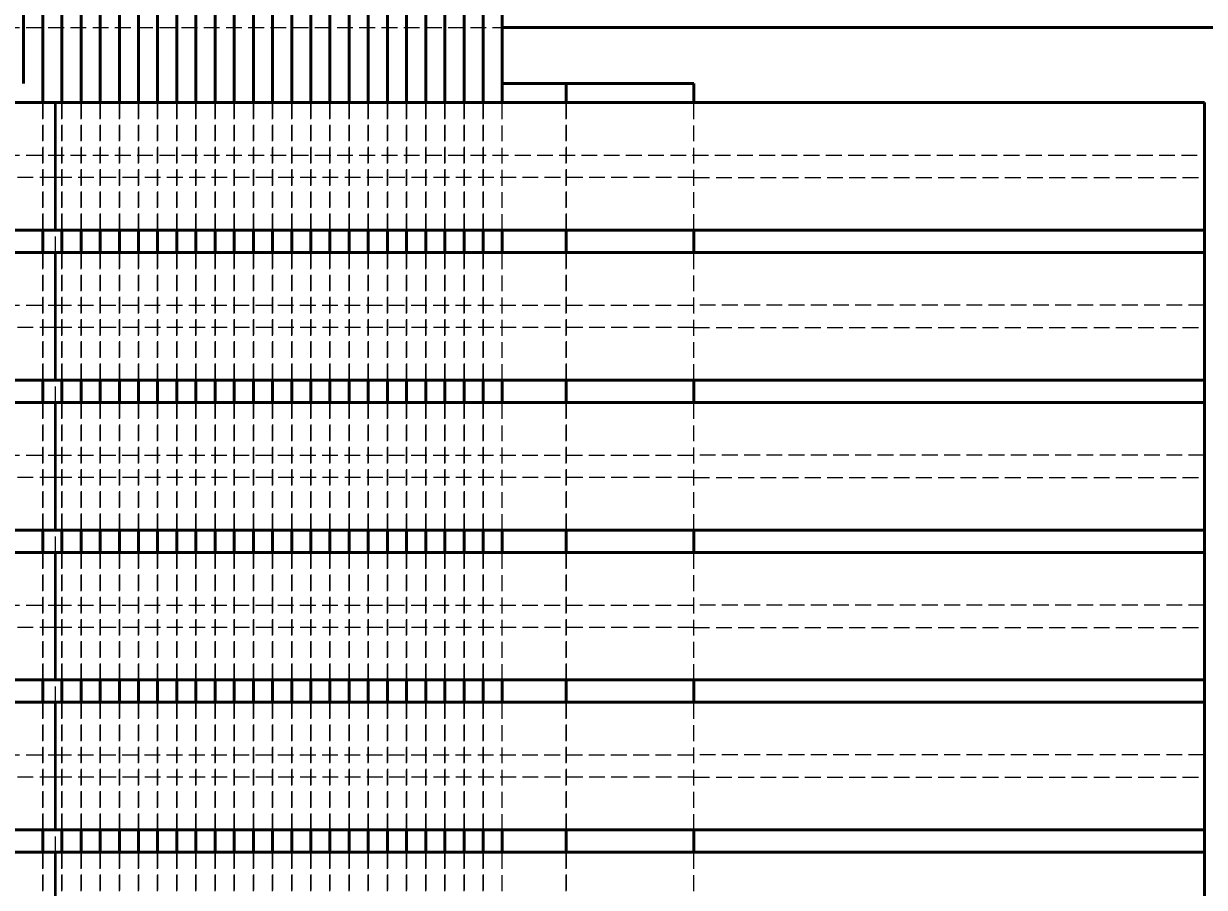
# Model space of a CAD drawing. Header units: millimetres. Extents: x 0 to 630, y 0 to 446.
# Drawn here: x 61.38 to 79.88, y 225.84 to 239.38 of the extents above; entities that cross this region are included whole.
import ezdxf

# ---------------------------------------------------------------- set-up
doc = ezdxf.new("R2010")
doc.units = ezdxf.units.MM
doc.header["$LTSCALE"] = 1.5
doc.linetypes.add('DASHED', pattern=[0.2067, 0.1654, -0.0413])
for name, color, linetype, lineweight, true_color in [('가려진 것(ISO)', 2, 'DASHED', 18, 0xffff00), ('가려진 좁은 것(ISO)', 2, 'DASHED', 18, 0xffff00), ('가시적인 것(ISO)', 3, 'Continuous', 40, 0x00ff00), ('가시적인 좁은 것(ISO)', 3, 'Continuous', 35, 0x00ff00), ('치수(ISO)', 2, 'Continuous', 25, 0xffff00)]:
    doc.layers.add(name, color=color, linetype=linetype, lineweight=lineweight, true_color=true_color)
doc.styles.add('치수 텍스트_PSTEK_POSCO', font='isocp.shx')
doc.dimstyles.new('치수_PSTEK_POSCO', dxfattribs={"dimscale": 1.5, "dimtxt": 3.5, "dimasz": 2.5, "dimexe": 2, "dimexo": 2.5, "dimgap": 1, "dimtad": 1, "dimrnd": 1e-08, "dimdsep": 46, "dimtxsty": '치수 텍스트_PSTEK_POSCO', "dimcen": 0.09, "dimdle": 10, "dimclrd": 7, "dimclre": 7, "dimclrt": 2, "dimadec": 1, "dimazin": 2, "dimtfac": 1, "dimtmove": 0, "dimatfit": 3, "dimfxl": 1, "dimtolj": 1, "dimlwd": -1, "dimlwe": -1, "dimarcsym": 0})

# ---------------------------------------------------------------- blocks, each defined once
blk = doc.blocks.new('*D31')
at = {"layer": 'Defpoints', "color": 0, "transparency": 16777216}
for p in [(78.885, 243.444), (90.885, 239.319), (106.385, 239.319)]:
    blk.add_point(p, dxfattribs=at)
at = {"layer": '치수(ISO)', "color": 7, "transparency": 16777216}
for p, q in [((106.385, 247.194), (106.385, 250.944)), ((82.635, 243.444), (109.385, 243.444)), ((106.385, 243.444), (106.385, 239.319)), ((94.635, 239.319), (109.385, 239.319)), ((106.385, 235.569), (106.385, 218.101))]:
    blk.add_line(p, q, dxfattribs=at)
for points in [[(105.76, 247.194), (107.01, 247.194), (106.385, 243.444)], [(105.76, 235.569), (107.01, 235.569), (106.385, 239.319)]]:
    blk.add_solid(points, dxfattribs=at)
at = {"layer": '치수(ISO)', "color": 2, "transparency": 16777216, "insert": (102.26, 219.601), "char_height": 5.25, "attachment_point": 4, "rotation": 90, "style": '치수 텍스트_PSTEK_POSCO'}
blk.add_mtext('\\A1;4.13', dxfattribs=at)

msp = doc.modelspace()

# ---------------------------------------------------------------- linework, layer by layer
at = {"layer": '가려진 것(ISO)', "color": 1, "true_color": 0xff0000}
for p, q in [((40.885, 239.319), (68.885, 239.319)), ((71.885, 236.144), (71.885, 238.144)), ((40.885, 237.319), (79.885, 237.319)), ((61.885, 236.969), (40.885, 236.969)), ((71.885, 236.969), (61.885, 236.969)), ((71.885, 236.969), (79.885, 236.969)), ((71.885, 233.794), (71.885, 235.794)), ((40.885, 234.969), (61.885, 234.969)), ((61.885, 234.969), (71.885, 234.969)), ((79.885, 234.969), (71.885, 234.969)), ((61.885, 234.619), (40.885, 234.619)), ((71.885, 234.619), (61.885, 234.619)), ((71.885, 234.619), (79.885, 234.619)), ((71.885, 231.444), (71.885, 233.444)), ((40.885, 232.619), (61.885, 232.619)), ((61.885, 232.619), (71.885, 232.619)), ((79.885, 232.619), (71.885, 232.619)), ((61.885, 232.269), (40.885, 232.269)), ((71.885, 232.269), (61.885, 232.269)), ((71.885, 232.269), (79.885, 232.269)), ((71.885, 229.094), (71.885, 231.094)), ((40.885, 230.269), (61.885, 230.269)), ((61.885, 230.269), (71.885, 230.269)), ((79.885, 230.269), (71.885, 230.269)), ((61.885, 229.919), (40.885, 229.919)), ((71.885, 229.919), (61.885, 229.919)), ((71.885, 229.919), (79.885, 229.919)), ((71.885, 226.744), (71.885, 228.744)), ((40.885, 227.919), (61.885, 227.919)), ((61.885, 227.919), (71.885, 227.919)), ((79.885, 227.919), (71.885, 227.919)), ((61.885, 227.569), (40.885, 227.569)), ((71.885, 227.569), (61.885, 227.569)), ((71.885, 227.569), (79.885, 227.569)), ((71.885, 224.394), (71.885, 226.394))]:
    msp.add_line(p, q, dxfattribs=at)
at = {"layer": '가려진 것(ISO)'}
for p, q in [((61.685, 238.144), (61.685, 236.144)), ((61.685, 236.144), (61.685, 238.144)), ((61.985, 238.144), (61.985, 236.144)), ((61.985, 236.144), (61.985, 238.144)), ((62.285, 238.144), (62.285, 236.144)), ((62.285, 236.144), (62.285, 238.144)), ((62.585, 238.144), (62.585, 236.144)), ((62.585, 236.144), (62.585, 238.144)), ((62.885, 238.144), (62.885, 236.144)), ((62.885, 236.144), (62.885, 238.144)), ((63.185, 238.144), (63.185, 236.144)), ((63.185, 236.144), (63.185, 238.144)), ((63.485, 238.144), (63.485, 236.144)), ((63.485, 236.144), (63.485, 238.144)), ((63.785, 238.144), (63.785, 236.144)), ((63.785, 236.144), (63.785, 238.144)), ((64.085, 238.144), (64.085, 236.144)), ((64.085, 236.144), (64.085, 238.144)), ((64.385, 238.144), (64.385, 236.144)), ((64.385, 236.144), (64.385, 238.144)), ((64.685, 238.144), (64.685, 236.144)), ((64.685, 236.144), (64.685, 238.144)), ((64.985, 238.144), (64.985, 236.144)), ((64.985, 236.144), (64.985, 238.144)), ((65.285, 238.144), (65.285, 236.144)), ((65.285, 236.144), (65.285, 238.144)), ((65.585, 238.144), (65.585, 236.144)), ((65.585, 236.144), (65.585, 238.144)), ((65.885, 238.144), (65.885, 236.144)), ((65.885, 236.144), (65.885, 238.144)), ((66.185, 238.144), (66.185, 236.144)), ((66.185, 236.144), (66.185, 238.144)), ((66.485, 238.144), (66.485, 236.144)), ((66.485, 236.144), (66.485, 238.144)), ((66.785, 238.144), (66.785, 236.144)), ((66.785, 236.144), (66.785, 238.144)), ((67.085, 238.144), (67.085, 236.144)), ((67.085, 236.144), (67.085, 238.144)), ((67.385, 238.144), (67.385, 236.144)), ((67.385, 236.144), (67.385, 238.144)), ((67.685, 238.144), (67.685, 236.144)), ((67.685, 236.144), (67.685, 238.144)), ((67.985, 238.144), (67.985, 236.144)), ((67.985, 236.144), (67.985, 238.144)), ((68.285, 238.144), (68.285, 236.144)), ((68.285, 236.144), (68.285, 238.144)), ((68.585, 238.144), (68.585, 236.144)), ((68.585, 236.144), (68.585, 238.144)), ((68.885, 236.144), (68.885, 238.144)), ((69.885, 236.144), (69.885, 238.144)), ((69.885, 238.144), (69.885, 236.144)), ((61.685, 235.794), (61.685, 233.794)), ((61.685, 233.794), (61.685, 235.794)), ((61.985, 235.794), (61.985, 233.794)), ((61.985, 233.794), (61.985, 235.794)), ((62.285, 235.794), (62.285, 233.794)), ((62.285, 233.794), (62.285, 235.794)), ((62.585, 235.794), (62.585, 233.794)), ((62.585, 233.794), (62.585, 235.794)), ((62.885, 235.794), (62.885, 233.794)), ((62.885, 233.794), (62.885, 235.794)), ((63.185, 235.794), (63.185, 233.794)), ((63.185, 233.794), (63.185, 235.794)), ((63.485, 235.794), (63.485, 233.794)), ((63.485, 233.794), (63.485, 235.794)), ((63.785, 235.794), (63.785, 233.794)), ((63.785, 233.794), (63.785, 235.794)), ((64.085, 235.794), (64.085, 233.794)), ((64.085, 233.794), (64.085, 235.794)), ((64.385, 235.794), (64.385, 233.794)), ((64.385, 233.794), (64.385, 235.794)), ((64.685, 235.794), (64.685, 233.794)), ((64.685, 233.794), (64.685, 235.794)), ((64.985, 235.794), (64.985, 233.794)), ((64.985, 233.794), (64.985, 235.794)), ((65.285, 235.794), (65.285, 233.794)), ((65.285, 233.794), (65.285, 235.794)), ((65.585, 235.794), (65.585, 233.794)), ((65.585, 233.794), (65.585, 235.794)), ((65.885, 235.794), (65.885, 233.794)), ((65.885, 233.794), (65.885, 235.794)), ((66.185, 235.794), (66.185, 233.794)), ((66.185, 233.794), (66.185, 235.794)), ((66.485, 235.794), (66.485, 233.794)), ((66.485, 233.794), (66.485, 235.794)), ((66.785, 235.794), (66.785, 233.794)), ((66.785, 233.794), (66.785, 235.794)), ((67.085, 235.794), (67.085, 233.794)), ((67.085, 233.794), (67.085, 235.794)), ((67.385, 235.794), (67.385, 233.794)), ((67.385, 233.794), (67.385, 235.794)), ((67.685, 235.794), (67.685, 233.794)), ((67.685, 233.794), (67.685, 235.794)), ((67.985, 235.794), (67.985, 233.794)), ((67.985, 233.794), (67.985, 235.794)), ((68.285, 235.794), (68.285, 233.794)), ((68.285, 233.794), (68.285, 235.794)), ((68.585, 235.794), (68.585, 233.794)), ((68.585, 233.794), (68.585, 235.794)), ((68.885, 233.794), (68.885, 235.794)), ((69.885, 233.794), (69.885, 235.794)), ((69.885, 235.794), (69.885, 233.794)), ((61.685, 233.444), (61.685, 231.444)), ((61.685, 231.444), (61.685, 233.444)), ((61.985, 233.444), (61.985, 231.444)), ((61.985, 231.444), (61.985, 233.444)), ((62.285, 233.444), (62.285, 231.444)), ((62.285, 231.444), (62.285, 233.444)), ((62.585, 233.444), (62.585, 231.444)), ((62.585, 231.444), (62.585, 233.444)), ((62.885, 233.444), (62.885, 231.444)), ((62.885, 231.444), (62.885, 233.444)), ((63.185, 233.444), (63.185, 231.444)), ((63.185, 231.444), (63.185, 233.444)), ((63.485, 233.444), (63.485, 231.444)), ((63.485, 231.444), (63.485, 233.444)), ((63.785, 233.444), (63.785, 231.444)), ((63.785, 231.444), (63.785, 233.444)), ((64.085, 233.444), (64.085, 231.444)), ((64.085, 231.444), (64.085, 233.444)), ((64.385, 233.444), (64.385, 231.444)), ((64.385, 231.444), (64.385, 233.444)), ((64.685, 233.444), (64.685, 231.444)), ((64.685, 231.444), (64.685, 233.444)), ((64.985, 233.444), (64.985, 231.444)), ((64.985, 231.444), (64.985, 233.444)), ((65.285, 233.444), (65.285, 231.444)), ((65.285, 231.444), (65.285, 233.444)), ((65.585, 233.444), (65.585, 231.444)), ((65.585, 231.444), (65.585, 233.444)), ((65.885, 233.444), (65.885, 231.444)), ((65.885, 231.444), (65.885, 233.444)), ((66.185, 233.444), (66.185, 231.444)), ((66.185, 231.444), (66.185, 233.444)), ((66.485, 233.444), (66.485, 231.444)), ((66.485, 231.444), (66.485, 233.444)), ((66.785, 233.444), (66.785, 231.444)), ((66.785, 231.444), (66.785, 233.444)), ((67.085, 233.444), (67.085, 231.444)), ((67.085, 231.444), (67.085, 233.444)), ((67.385, 233.444), (67.385, 231.444)), ((67.385, 231.444), (67.385, 233.444)), ((67.685, 233.444), (67.685, 231.444)), ((67.685, 231.444), (67.685, 233.444)), ((67.985, 233.444), (67.985, 231.444)), ((67.985, 231.444), (67.985, 233.444)), ((68.285, 233.444), (68.285, 231.444)), ((68.285, 231.444), (68.285, 233.444)), ((68.585, 233.444), (68.585, 231.444)), ((68.585, 231.444), (68.585, 233.444)), ((68.885, 231.444), (68.885, 233.444)), ((69.885, 231.444), (69.885, 233.444)), ((69.885, 233.444), (69.885, 231.444)), ((61.685, 231.094), (61.685, 229.094)), ((61.685, 229.094), (61.685, 231.094)), ((61.985, 231.094), (61.985, 229.094)), ((61.985, 229.094), (61.985, 231.094)), ((62.285, 231.094), (62.285, 229.094)), ((62.285, 229.094), (62.285, 231.094)), ((62.585, 231.094), (62.585, 229.094)), ((62.585, 229.094), (62.585, 231.094)), ((62.885, 231.094), (62.885, 229.094)), ((62.885, 229.094), (62.885, 231.094)), ((63.185, 231.094), (63.185, 229.094)), ((63.185, 229.094), (63.185, 231.094)), ((63.485, 231.094), (63.485, 229.094)), ((63.485, 229.094), (63.485, 231.094)), ((63.785, 231.094), (63.785, 229.094)), ((63.785, 229.094), (63.785, 231.094)), ((64.085, 231.094), (64.085, 229.094)), ((64.085, 229.094), (64.085, 231.094)), ((64.385, 231.094), (64.385, 229.094)), ((64.385, 229.094), (64.385, 231.094)), ((64.685, 231.094), (64.685, 229.094)), ((64.685, 229.094), (64.685, 231.094)), ((64.985, 231.094), (64.985, 229.094)), ((64.985, 229.094), (64.985, 231.094)), ((65.285, 231.094), (65.285, 229.094)), ((65.285, 229.094), (65.285, 231.094)), ((65.585, 231.094), (65.585, 229.094)), ((65.585, 229.094), (65.585, 231.094)), ((65.885, 231.094), (65.885, 229.094)), ((65.885, 229.094), (65.885, 231.094)), ((66.185, 231.094), (66.185, 229.094)), ((66.185, 229.094), (66.185, 231.094)), ((66.485, 231.094), (66.485, 229.094)), ((66.485, 229.094), (66.485, 231.094)), ((66.785, 231.094), (66.785, 229.094)), ((66.785, 229.094), (66.785, 231.094)), ((67.085, 231.094), (67.085, 229.094)), ((67.085, 229.094), (67.085, 231.094)), ((67.385, 231.094), (67.385, 229.094)), ((67.385, 229.094), (67.385, 231.094)), ((67.685, 231.094), (67.685, 229.094)), ((67.685, 229.094), (67.685, 231.094)), ((67.985, 231.094), (67.985, 229.094)), ((67.985, 229.094), (67.985, 231.094)), ((68.285, 231.094), (68.285, 229.094)), ((68.285, 229.094), (68.285, 231.094)), ((68.585, 231.094), (68.585, 229.094)), ((68.585, 229.094), (68.585, 231.094)), ((68.885, 229.094), (68.885, 231.094)), ((69.885, 229.094), (69.885, 231.094)), ((69.885, 231.094), (69.885, 229.094)), ((61.685, 228.744), (61.685, 226.744)), ((61.685, 226.744), (61.685, 228.744)), ((61.985, 228.744), (61.985, 226.744)), ((61.985, 226.744), (61.985, 228.744)), ((62.285, 228.744), (62.285, 226.744)), ((62.285, 226.744), (62.285, 228.744)), ((62.585, 228.744), (62.585, 226.744)), ((62.585, 226.744), (62.585, 228.744)), ((62.885, 228.744), (62.885, 226.744)), ((62.885, 226.744), (62.885, 228.744)), ((63.185, 228.744), (63.185, 226.744)), ((63.185, 226.744), (63.185, 228.744)), ((63.485, 228.744), (63.485, 226.744)), ((63.485, 226.744), (63.485, 228.744)), ((63.785, 228.744), (63.785, 226.744)), ((63.785, 226.744), (63.785, 228.744)), ((64.085, 228.744), (64.085, 226.744)), ((64.085, 226.744), (64.085, 228.744)), ((64.385, 228.744), (64.385, 226.744)), ((64.385, 226.744), (64.385, 228.744)), ((64.685, 228.744), (64.685, 226.744)), ((64.685, 226.744), (64.685, 228.744)), ((64.985, 228.744), (64.985, 226.744)), ((64.985, 226.744), (64.985, 228.744)), ((65.285, 228.744), (65.285, 226.744)), ((65.285, 226.744), (65.285, 228.744)), ((65.585, 228.744), (65.585, 226.744)), ((65.585, 226.744), (65.585, 228.744)), ((65.885, 228.744), (65.885, 226.744)), ((65.885, 226.744), (65.885, 228.744)), ((66.185, 228.744), (66.185, 226.744)), ((66.185, 226.744), (66.185, 228.744)), ((66.485, 228.744), (66.485, 226.744)), ((66.485, 226.744), (66.485, 228.744)), ((66.785, 228.744), (66.785, 226.744)), ((66.785, 226.744), (66.785, 228.744)), ((67.085, 228.744), (67.085, 226.744)), ((67.085, 226.744), (67.085, 228.744)), ((67.385, 228.744), (67.385, 226.744)), ((67.385, 226.744), (67.385, 228.744)), ((67.685, 228.744), (67.685, 226.744)), ((67.685, 226.744), (67.685, 228.744)), ((67.985, 228.744), (67.985, 226.744)), ((67.985, 226.744), (67.985, 228.744)), ((68.285, 228.744), (68.285, 226.744)), ((68.285, 226.744), (68.285, 228.744)), ((68.585, 228.744), (68.585, 226.744)), ((68.585, 226.744), (68.585, 228.744)), ((68.885, 226.744), (68.885, 228.744)), ((69.885, 226.744), (69.885, 228.744)), ((69.885, 228.744), (69.885, 226.744)), ((61.685, 226.394), (61.685, 224.394)), ((61.685, 224.394), (61.685, 226.394)), ((61.985, 226.394), (61.985, 224.394)), ((61.985, 224.394), (61.985, 226.394)), ((62.285, 226.394), (62.285, 224.394)), ((62.285, 224.394), (62.285, 226.394)), ((62.585, 226.394), (62.585, 224.394)), ((62.585, 224.394), (62.585, 226.394)), ((62.885, 226.394), (62.885, 224.394)), ((62.885, 224.394), (62.885, 226.394)), ((63.185, 226.394), (63.185, 224.394)), ((63.185, 224.394), (63.185, 226.394)), ((63.485, 226.394), (63.485, 224.394)), ((63.485, 224.394), (63.485, 226.394)), ((63.785, 226.394), (63.785, 224.394)), ((63.785, 224.394), (63.785, 226.394)), ((64.085, 226.394), (64.085, 224.394)), ((64.085, 224.394), (64.085, 226.394)), ((64.385, 226.394), (64.385, 224.394)), ((64.385, 224.394), (64.385, 226.394)), ((64.685, 226.394), (64.685, 224.394)), ((64.685, 224.394), (64.685, 226.394)), ((64.985, 226.394), (64.985, 224.394)), ((64.985, 224.394), (64.985, 226.394)), ((65.285, 226.394), (65.285, 224.394)), ((65.285, 224.394), (65.285, 226.394)), ((65.585, 226.394), (65.585, 224.394)), ((65.585, 224.394), (65.585, 226.394)), ((65.885, 226.394), (65.885, 224.394)), ((65.885, 224.394), (65.885, 226.394)), ((66.185, 226.394), (66.185, 224.394)), ((66.185, 224.394), (66.185, 226.394)), ((66.485, 226.394), (66.485, 224.394)), ((66.485, 224.394), (66.485, 226.394)), ((66.785, 226.394), (66.785, 224.394)), ((66.785, 224.394), (66.785, 226.394)), ((67.085, 226.394), (67.085, 224.394)), ((67.085, 224.394), (67.085, 226.394)), ((67.385, 226.394), (67.385, 224.394)), ((67.385, 224.394), (67.385, 226.394)), ((67.685, 226.394), (67.685, 224.394)), ((67.685, 224.394), (67.685, 226.394)), ((67.985, 226.394), (67.985, 224.394)), ((67.985, 224.394), (67.985, 226.394)), ((68.285, 226.394), (68.285, 224.394)), ((68.285, 224.394), (68.285, 226.394)), ((68.585, 226.394), (68.585, 224.394)), ((68.585, 224.394), (68.585, 226.394)), ((68.885, 224.394), (68.885, 226.394)), ((69.885, 224.394), (69.885, 226.394)), ((69.885, 226.394), (69.885, 224.394))]:
    msp.add_line(p, q, dxfattribs=at)
at = {"layer": '가려진 좁은 것(ISO)', "color": 1, "true_color": 0xff0000}
for p, q in [((61.885, 235.794), (61.885, 236.144)), ((61.885, 233.444), (61.885, 233.794)), ((61.885, 231.094), (61.885, 231.444)), ((61.885, 228.744), (61.885, 229.094)), ((61.885, 226.394), (61.885, 226.744))]:
    msp.add_line(p, q, dxfattribs=at)
at = {"layer": '가시적인 것(ISO)'}
for p, q in [((61.385, 283.444), (61.385, 238.444)), ((61.385, 238.444), (61.385, 283.444)), ((61.685, 283.444), (61.685, 238.144)), ((61.685, 238.144), (61.685, 283.444)), ((61.985, 283.444), (61.985, 238.144)), ((61.985, 238.144), (61.985, 283.444)), ((62.285, 283.444), (62.285, 238.144)), ((62.285, 238.144), (62.285, 283.444)), ((62.585, 283.444), (62.585, 238.144)), ((62.585, 238.144), (62.585, 283.444)), ((62.885, 283.444), (62.885, 238.144)), ((62.885, 238.144), (62.885, 283.444)), ((63.185, 283.444), (63.185, 238.144)), ((63.185, 238.144), (63.185, 283.444)), ((63.485, 283.444), (63.485, 238.144)), ((63.485, 238.144), (63.485, 283.444)), ((63.785, 283.444), (63.785, 238.144)), ((63.785, 238.144), (63.785, 283.444)), ((64.085, 283.444), (64.085, 238.144)), ((64.085, 238.144), (64.085, 283.444)), ((64.385, 283.444), (64.385, 238.144)), ((64.385, 238.144), (64.385, 283.444)), ((64.685, 283.444), (64.685, 238.144)), ((64.685, 238.144), (64.685, 283.444)), ((64.985, 283.444), (64.985, 238.144)), ((64.985, 238.144), (64.985, 283.444)), ((65.285, 283.444), (65.285, 238.144)), ((65.285, 238.144), (65.285, 283.444)), ((65.585, 283.444), (65.585, 238.144)), ((65.585, 238.144), (65.585, 283.444)), ((65.885, 283.444), (65.885, 238.144)), ((65.885, 238.144), (65.885, 283.444)), ((66.185, 283.444), (66.185, 238.144)), ((66.185, 238.144), (66.185, 283.444)), ((66.485, 283.444), (66.485, 238.144)), ((66.485, 238.144), (66.485, 283.444)), ((66.785, 283.444), (66.785, 238.144)), ((66.785, 238.144), (66.785, 283.444)), ((67.085, 283.444), (67.085, 238.144)), ((67.085, 238.144), (67.085, 283.444)), ((67.385, 283.444), (67.385, 238.144)), ((67.385, 238.144), (67.385, 283.444)), ((67.685, 283.444), (67.685, 238.144)), ((67.685, 238.144), (67.685, 283.444)), ((67.985, 283.444), (67.985, 238.144)), ((67.985, 238.144), (67.985, 283.444)), ((68.285, 283.444), (68.285, 238.144)), ((68.285, 238.144), (68.285, 283.444)), ((68.585, 283.444), (68.585, 238.144)), ((68.585, 238.144), (68.585, 283.444)), ((68.885, 238.144), (68.885, 283.444)), ((69.885, 238.444), (68.885, 238.444)), ((71.885, 238.444), (69.885, 238.444)), ((69.885, 238.144), (69.885, 238.444)), ((69.885, 238.444), (69.885, 238.144)), ((71.885, 238.444), (71.885, 238.144)), ((61.685, 236.144), (61.685, 235.794)), ((61.685, 235.794), (61.685, 236.144)), ((61.985, 236.144), (61.985, 235.794)), ((61.985, 235.794), (61.985, 236.144)), ((62.285, 236.144), (62.285, 235.794)), ((62.285, 235.794), (62.285, 236.144)), ((62.585, 236.144), (62.585, 235.794)), ((62.585, 235.794), (62.585, 236.144)), ((62.885, 236.144), (62.885, 235.794)), ((62.885, 235.794), (62.885, 236.144)), ((63.185, 236.144), (63.185, 235.794)), ((63.185, 235.794), (63.185, 236.144)), ((63.485, 236.144), (63.485, 235.794)), ((63.485, 235.794), (63.485, 236.144)), ((63.785, 236.144), (63.785, 235.794)), ((63.785, 235.794), (63.785, 236.144)), ((64.085, 236.144), (64.085, 235.794)), ((64.085, 235.794), (64.085, 236.144)), ((64.385, 236.144), (64.385, 235.794)), ((64.385, 235.794), (64.385, 236.144)), ((64.685, 236.144), (64.685, 235.794)), ((64.685, 235.794), (64.685, 236.144)), ((64.985, 236.144), (64.985, 235.794)), ((64.985, 235.794), (64.985, 236.144)), ((65.285, 236.144), (65.285, 235.794)), ((65.285, 235.794), (65.285, 236.144)), ((65.585, 236.144), (65.585, 235.794)), ((65.585, 235.794), (65.585, 236.144)), ((65.885, 236.144), (65.885, 235.794)), ((65.885, 235.794), (65.885, 236.144)), ((66.185, 236.144), (66.185, 235.794)), ((66.185, 235.794), (66.185, 236.144)), ((66.485, 236.144), (66.485, 235.794)), ((66.485, 235.794), (66.485, 236.144)), ((66.785, 236.144), (66.785, 235.794)), ((66.785, 235.794), (66.785, 236.144)), ((67.085, 236.144), (67.085, 235.794)), ((67.085, 235.794), (67.085, 236.144)), ((67.385, 236.144), (67.385, 235.794)), ((67.385, 235.794), (67.385, 236.144)), ((67.685, 236.144), (67.685, 235.794)), ((67.685, 235.794), (67.685, 236.144)), ((67.985, 236.144), (67.985, 235.794)), ((67.985, 235.794), (67.985, 236.144)), ((68.285, 236.144), (68.285, 235.794)), ((68.285, 235.794), (68.285, 236.144)), ((68.585, 236.144), (68.585, 235.794)), ((68.585, 235.794), (68.585, 236.144)), ((68.885, 235.794), (68.885, 236.144)), ((69.885, 235.794), (69.885, 236.144)), ((69.885, 236.144), (69.885, 235.794)), ((71.885, 235.935), (71.885, 235.794)), ((61.685, 233.794), (61.685, 233.444)), ((61.685, 233.444), (61.685, 233.794)), ((61.985, 233.794), (61.985, 233.444)), ((61.985, 233.444), (61.985, 233.794)), ((62.285, 233.794), (62.285, 233.444)), ((62.285, 233.444), (62.285, 233.794)), ((62.585, 233.794), (62.585, 233.444)), ((62.585, 233.444), (62.585, 233.794)), ((62.885, 233.794), (62.885, 233.444)), ((62.885, 233.444), (62.885, 233.794)), ((63.185, 233.794), (63.185, 233.444)), ((63.185, 233.444), (63.185, 233.794)), ((63.485, 233.794), (63.485, 233.444)), ((63.485, 233.444), (63.485, 233.794)), ((63.785, 233.794), (63.785, 233.444)), ((63.785, 233.444), (63.785, 233.794)), ((64.085, 233.794), (64.085, 233.444)), ((64.085, 233.444), (64.085, 233.794)), ((64.385, 233.794), (64.385, 233.444)), ((64.385, 233.444), (64.385, 233.794)), ((64.685, 233.794), (64.685, 233.444)), ((64.685, 233.444), (64.685, 233.794)), ((64.985, 233.794), (64.985, 233.444)), ((64.985, 233.444), (64.985, 233.794)), ((65.285, 233.794), (65.285, 233.444)), ((65.285, 233.444), (65.285, 233.794)), ((65.585, 233.794), (65.585, 233.444)), ((65.585, 233.444), (65.585, 233.794)), ((65.885, 233.794), (65.885, 233.444)), ((65.885, 233.444), (65.885, 233.794)), ((66.185, 233.794), (66.185, 233.444)), ((66.185, 233.444), (66.185, 233.794)), ((66.485, 233.794), (66.485, 233.444)), ((66.485, 233.444), (66.485, 233.794)), ((66.785, 233.794), (66.785, 233.444)), ((66.785, 233.444), (66.785, 233.794)), ((67.085, 233.794), (67.085, 233.444)), ((67.085, 233.444), (67.085, 233.794)), ((67.385, 233.794), (67.385, 233.444)), ((67.385, 233.444), (67.385, 233.794)), ((67.685, 233.794), (67.685, 233.444)), ((67.685, 233.444), (67.685, 233.794)), ((67.985, 233.794), (67.985, 233.444)), ((67.985, 233.444), (67.985, 233.794)), ((68.285, 233.794), (68.285, 233.444)), ((68.285, 233.444), (68.285, 233.794)), ((68.585, 233.794), (68.585, 233.444)), ((68.585, 233.444), (68.585, 233.794)), ((68.885, 233.444), (68.885, 233.794)), ((69.885, 233.444), (69.885, 233.794)), ((69.885, 233.794), (69.885, 233.444)), ((71.885, 233.585), (71.885, 233.444)), ((61.685, 231.444), (61.685, 231.094)), ((61.685, 231.094), (61.685, 231.444)), ((61.985, 231.444), (61.985, 231.094)), ((61.985, 231.094), (61.985, 231.444)), ((62.285, 231.444), (62.285, 231.094)), ((62.285, 231.094), (62.285, 231.444)), ((62.585, 231.444), (62.585, 231.094)), ((62.585, 231.094), (62.585, 231.444)), ((62.885, 231.444), (62.885, 231.094)), ((62.885, 231.094), (62.885, 231.444)), ((63.185, 231.444), (63.185, 231.094)), ((63.185, 231.094), (63.185, 231.444)), ((63.485, 231.444), (63.485, 231.094)), ((63.485, 231.094), (63.485, 231.444)), ((63.785, 231.444), (63.785, 231.094)), ((63.785, 231.094), (63.785, 231.444)), ((64.085, 231.444), (64.085, 231.094)), ((64.085, 231.094), (64.085, 231.444)), ((64.385, 231.444), (64.385, 231.094)), ((64.385, 231.094), (64.385, 231.444)), ((64.685, 231.444), (64.685, 231.094)), ((64.685, 231.094), (64.685, 231.444)), ((64.985, 231.444), (64.985, 231.094)), ((64.985, 231.094), (64.985, 231.444)), ((65.285, 231.444), (65.285, 231.094)), ((65.285, 231.094), (65.285, 231.444)), ((65.585, 231.444), (65.585, 231.094)), ((65.585, 231.094), (65.585, 231.444)), ((65.885, 231.444), (65.885, 231.094)), ((65.885, 231.094), (65.885, 231.444)), ((66.185, 231.444), (66.185, 231.094)), ((66.185, 231.094), (66.185, 231.444)), ((66.485, 231.444), (66.485, 231.094)), ((66.485, 231.094), (66.485, 231.444)), ((66.785, 231.444), (66.785, 231.094)), ((66.785, 231.094), (66.785, 231.444)), ((67.085, 231.444), (67.085, 231.094)), ((67.085, 231.094), (67.085, 231.444)), ((67.385, 231.444), (67.385, 231.094)), ((67.385, 231.094), (67.385, 231.444)), ((67.685, 231.444), (67.685, 231.094)), ((67.685, 231.094), (67.685, 231.444)), ((67.985, 231.444), (67.985, 231.094)), ((67.985, 231.094), (67.985, 231.444)), ((68.285, 231.444), (68.285, 231.094)), ((68.285, 231.094), (68.285, 231.444)), ((68.585, 231.444), (68.585, 231.094)), ((68.585, 231.094), (68.585, 231.444)), ((68.885, 231.094), (68.885, 231.444)), ((69.885, 231.094), (69.885, 231.444)), ((69.885, 231.444), (69.885, 231.094)), ((71.885, 231.235), (71.885, 231.094)), ((61.685, 229.094), (61.685, 228.744)), ((61.685, 228.744), (61.685, 229.094)), ((61.985, 229.094), (61.985, 228.744)), ((61.985, 228.744), (61.985, 229.094)), ((62.285, 229.094), (62.285, 228.744)), ((62.285, 228.744), (62.285, 229.094)), ((62.585, 229.094), (62.585, 228.744)), ((62.585, 228.744), (62.585, 229.094)), ((62.885, 229.094), (62.885, 228.744)), ((62.885, 228.744), (62.885, 229.094)), ((63.185, 229.094), (63.185, 228.744)), ((63.185, 228.744), (63.185, 229.094)), ((63.485, 229.094), (63.485, 228.744)), ((63.485, 228.744), (63.485, 229.094)), ((63.785, 229.094), (63.785, 228.744)), ((63.785, 228.744), (63.785, 229.094)), ((64.085, 229.094), (64.085, 228.744)), ((64.085, 228.744), (64.085, 229.094)), ((64.385, 229.094), (64.385, 228.744)), ((64.385, 228.744), (64.385, 229.094)), ((64.685, 229.094), (64.685, 228.744)), ((64.685, 228.744), (64.685, 229.094)), ((64.985, 229.094), (64.985, 228.744)), ((64.985, 228.744), (64.985, 229.094)), ((65.285, 229.094), (65.285, 228.744)), ((65.285, 228.744), (65.285, 229.094)), ((65.585, 229.094), (65.585, 228.744)), ((65.585, 228.744), (65.585, 229.094)), ((65.885, 229.094), (65.885, 228.744)), ((65.885, 228.744), (65.885, 229.094)), ((66.185, 229.094), (66.185, 228.744)), ((66.185, 228.744), (66.185, 229.094)), ((66.485, 229.094), (66.485, 228.744)), ((66.485, 228.744), (66.485, 229.094)), ((66.785, 229.094), (66.785, 228.744)), ((66.785, 228.744), (66.785, 229.094)), ((67.085, 229.094), (67.085, 228.744)), ((67.085, 228.744), (67.085, 229.094)), ((67.385, 229.094), (67.385, 228.744)), ((67.385, 228.744), (67.385, 229.094)), ((67.685, 229.094), (67.685, 228.744)), ((67.685, 228.744), (67.685, 229.094)), ((67.985, 229.094), (67.985, 228.744)), ((67.985, 228.744), (67.985, 229.094)), ((68.285, 229.094), (68.285, 228.744)), ((68.285, 228.744), (68.285, 229.094)), ((68.585, 229.094), (68.585, 228.744)), ((68.585, 228.744), (68.585, 229.094)), ((68.885, 228.744), (68.885, 229.094)), ((69.885, 228.744), (69.885, 229.094)), ((69.885, 229.094), (69.885, 228.744)), ((71.885, 228.885), (71.885, 228.744)), ((61.685, 226.744), (61.685, 226.394)), ((61.685, 226.394), (61.685, 226.744)), ((61.985, 226.744), (61.985, 226.394)), ((61.985, 226.394), (61.985, 226.744)), ((62.285, 226.744), (62.285, 226.394)), ((62.285, 226.394), (62.285, 226.744)), ((62.585, 226.744), (62.585, 226.394)), ((62.585, 226.394), (62.585, 226.744)), ((62.885, 226.744), (62.885, 226.394)), ((62.885, 226.394), (62.885, 226.744)), ((63.185, 226.744), (63.185, 226.394)), ((63.185, 226.394), (63.185, 226.744)), ((63.485, 226.744), (63.485, 226.394)), ((63.485, 226.394), (63.485, 226.744)), ((63.785, 226.744), (63.785, 226.394)), ((63.785, 226.394), (63.785, 226.744)), ((64.085, 226.744), (64.085, 226.394)), ((64.085, 226.394), (64.085, 226.744)), ((64.385, 226.744), (64.385, 226.394)), ((64.385, 226.394), (64.385, 226.744)), ((64.685, 226.744), (64.685, 226.394)), ((64.685, 226.394), (64.685, 226.744)), ((64.985, 226.744), (64.985, 226.394)), ((64.985, 226.394), (64.985, 226.744)), ((65.285, 226.744), (65.285, 226.394)), ((65.285, 226.394), (65.285, 226.744)), ((65.585, 226.744), (65.585, 226.394)), ((65.585, 226.394), (65.585, 226.744)), ((65.885, 226.744), (65.885, 226.394)), ((65.885, 226.394), (65.885, 226.744)), ((66.185, 226.744), (66.185, 226.394)), ((66.185, 226.394), (66.185, 226.744)), ((66.485, 226.744), (66.485, 226.394)), ((66.485, 226.394), (66.485, 226.744)), ((66.785, 226.744), (66.785, 226.394)), ((66.785, 226.394), (66.785, 226.744)), ((67.085, 226.744), (67.085, 226.394)), ((67.085, 226.394), (67.085, 226.744)), ((67.385, 226.744), (67.385, 226.394)), ((67.385, 226.394), (67.385, 226.744)), ((67.685, 226.744), (67.685, 226.394)), ((67.685, 226.394), (67.685, 226.744)), ((67.985, 226.744), (67.985, 226.394)), ((67.985, 226.394), (67.985, 226.744)), ((68.285, 226.744), (68.285, 226.394)), ((68.285, 226.394), (68.285, 226.744)), ((68.585, 226.744), (68.585, 226.394)), ((68.585, 226.394), (68.585, 226.744)), ((68.885, 226.394), (68.885, 226.744)), ((69.885, 226.394), (69.885, 226.744)), ((69.885, 226.744), (69.885, 226.394)), ((71.885, 226.535), (71.885, 226.394))]:
    msp.add_line(p, q, dxfattribs=at)
at = {"layer": '가시적인 것(ISO)', "color": 1, "true_color": 0xff0000}
for p, q in [((68.885, 239.319), (90.885, 239.319)), ((61.885, 238.144), (40.885, 238.144)), ((61.885, 238.144), (79.885, 238.144)), ((79.885, 236.144), (79.885, 238.144)), ((40.885, 236.144), (61.885, 236.144)), ((79.885, 236.144), (61.885, 236.144)), ((71.885, 235.935), (71.885, 236.144)), ((79.885, 236.144), (79.885, 235.794)), ((61.885, 235.794), (40.885, 235.794)), ((61.885, 235.794), (79.885, 235.794)), ((79.885, 233.794), (79.885, 235.794)), ((40.885, 233.794), (61.885, 233.794)), ((79.885, 233.794), (61.885, 233.794)), ((71.885, 233.585), (71.885, 233.794)), ((79.885, 233.794), (79.885, 233.444)), ((61.885, 233.444), (40.885, 233.444)), ((61.885, 233.444), (79.885, 233.444)), ((79.885, 231.444), (79.885, 233.444)), ((40.885, 231.444), (61.885, 231.444)), ((79.885, 231.444), (61.885, 231.444)), ((71.885, 231.235), (71.885, 231.444)), ((79.885, 231.444), (79.885, 231.094)), ((61.885, 231.094), (40.885, 231.094)), ((61.885, 231.094), (79.885, 231.094)), ((79.885, 229.094), (79.885, 231.094)), ((40.885, 229.094), (61.885, 229.094)), ((79.885, 229.094), (61.885, 229.094)), ((71.885, 228.885), (71.885, 229.094)), ((79.885, 229.094), (79.885, 228.744)), ((61.885, 228.744), (40.885, 228.744)), ((61.885, 228.744), (79.885, 228.744)), ((79.885, 226.744), (79.885, 228.744)), ((40.885, 226.744), (61.885, 226.744)), ((79.885, 226.744), (61.885, 226.744)), ((71.885, 226.535), (71.885, 226.744)), ((79.885, 226.744), (79.885, 226.394)), ((61.885, 226.394), (40.885, 226.394)), ((61.885, 226.394), (79.885, 226.394)), ((79.885, 224.394), (79.885, 226.394))]:
    msp.add_line(p, q, dxfattribs=at)
at = {"layer": '가시적인 좁은 것(ISO)', "color": 1, "true_color": 0xff0000}
for p, q in [((61.885, 236.144), (61.885, 238.144)), ((61.885, 233.794), (61.885, 235.794)), ((61.885, 231.444), (61.885, 233.444)), ((61.885, 229.094), (61.885, 231.094)), ((61.885, 226.744), (61.885, 228.744)), ((61.885, 224.394), (61.885, 226.394))]:
    msp.add_line(p, q, dxfattribs=at)

# ---------------------------------------------------------------- dimensions: what is measured, and where the dimension line sits
at = {"layer": '치수(ISO)', "color": 7}
dim = msp.add_linear_dim(base=(106.38481007, 239.318588525), p1=(78.88481007, 243.443588525), p2=(90.88481007, 239.318588525), angle=90, dimstyle='치수_PSTEK_POSCO', override={"dimdec": 2, "dimtp": 0, "dimtm": 0, "dimtdec": 2, "dimtofl": 1, "dimatfit": 1}, dxfattribs=at)
dim.commit()
dim.dimension.update_dxf_attribs({"geometry": '*D31', "text_midpoint": (106.38481007, 224.959857464), "dimtype": 160})

doc.saveas('drawing.dxf')
